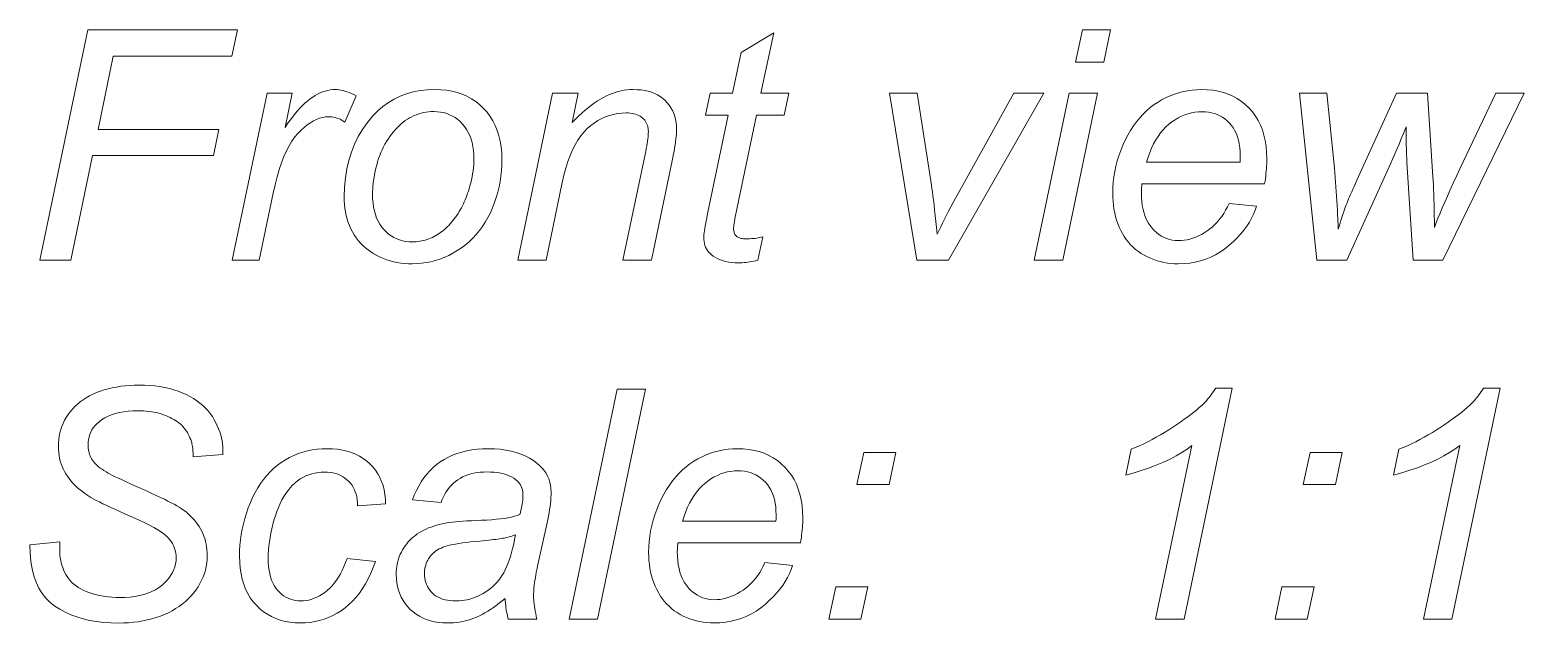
# Model space of a CAD drawing. Extents: x 0 to 297, y 0 to 529.
# Drawn here: x 154.2 to 180.21, y 441.62 to 451.93 of the extents above; entities that cross this region are included whole.
import ezdxf

# ---------------------------------------------------------------- set-up
doc = ezdxf.new("R2010")
doc.units = 0

msp = doc.modelspace()

# ---------------------------------------------------------------- linework, layer by layer
at = {"color": 7, "lineweight": 13}
for points in [[(154.38, 447.928), (155.215, 451.928), (157.816, 451.928), (157.72, 451.473), (155.655, 451.473), (155.39, 450.198), (157.494, 450.198), (157.398, 449.743), (155.294, 449.743), (154.915, 447.928)], [(172.402, 451.369), (172.519, 451.928), (173.011, 451.928), (172.893, 451.369)], [(166.956, 448.329), (166.874, 447.926), (166.839, 447.917), (166.804, 447.909), (166.769, 447.902), (166.734, 447.896), (166.7, 447.891), (166.665, 447.887), (166.631, 447.883), (166.597, 447.881), (166.564, 447.88), (166.53, 447.879), (166.473, 447.881), (166.417, 447.885), (166.364, 447.892), (166.314, 447.902), (166.266, 447.915), (166.22, 447.931), (166.177, 447.95), (166.136, 447.972), (166.097, 447.996), (166.061, 448.024), (166.036, 448.046), (166.014, 448.071), (165.994, 448.096), (165.977, 448.124), (165.963, 448.153), (165.951, 448.183), (165.942, 448.215), (165.935, 448.249), (165.931, 448.284), (165.93, 448.321), (165.931, 448.343), (165.933, 448.369), (165.936, 448.401), (165.941, 448.437), (165.948, 448.479), (165.956, 448.525), (165.965, 448.576), (165.976, 448.633), (165.988, 448.694), (166.001, 448.76), (166.353, 450.444), (165.963, 450.444), (166.042, 450.826), (166.432, 450.826), (166.582, 451.538), (167.147, 451.879), (166.926, 450.826), (167.412, 450.826), (167.33, 450.444), (166.847, 450.444), (166.511, 448.842), (166.499, 448.784), (166.489, 448.73), (166.479, 448.681), (166.471, 448.637), (166.464, 448.598), (166.459, 448.564), (166.454, 448.535), (166.451, 448.51), (166.449, 448.491), (166.449, 448.477), (166.449, 448.46), (166.451, 448.443), (166.453, 448.428), (166.457, 448.413), (166.461, 448.4), (166.467, 448.387), (166.473, 448.374), (166.481, 448.363), (166.489, 448.353), (166.499, 448.343), (166.51, 448.334), (166.522, 448.326), (166.535, 448.319), (166.55, 448.313), (166.566, 448.308), (166.583, 448.304), (166.601, 448.301), (166.621, 448.298), (166.642, 448.297), (166.664, 448.297), (166.696, 448.297), (166.728, 448.298), (166.759, 448.3), (166.789, 448.302), (166.819, 448.305), (166.848, 448.308), (166.876, 448.313), (166.903, 448.318), (166.93, 448.323)], [(157.725, 447.928), (158.331, 450.826), (158.768, 450.826), (158.645, 450.234), (158.69, 450.299), (158.734, 450.361), (158.778, 450.419), (158.822, 450.474), (158.866, 450.526), (158.91, 450.574), (158.954, 450.618), (158.997, 450.659), (159.04, 450.696), (159.083, 450.73), (159.126, 450.761), (159.169, 450.788), (159.212, 450.812), (159.256, 450.833), (159.299, 450.851), (159.343, 450.866), (159.387, 450.877), (159.432, 450.885), (159.476, 450.89), (159.521, 450.891), (159.551, 450.89), (159.582, 450.887), (159.615, 450.882), (159.65, 450.874), (159.685, 450.865), (159.722, 450.853), (159.761, 450.839), (159.8, 450.823), (159.841, 450.805), (159.884, 450.785), (159.682, 450.327), (159.656, 450.344), (159.63, 450.36), (159.603, 450.374), (159.575, 450.386), (159.547, 450.396), (159.519, 450.405), (159.49, 450.411), (159.461, 450.416), (159.431, 450.418), (159.401, 450.419), (159.349, 450.416), (159.297, 450.408), (159.244, 450.393), (159.191, 450.373), (159.138, 450.347), (159.085, 450.315), (159.031, 450.278), (158.977, 450.234), (158.923, 450.185), (158.869, 450.13), (158.815, 450.068), (158.764, 449.996), (158.716, 449.915), (158.669, 449.825), (158.625, 449.726), (158.584, 449.617), (158.544, 449.499), (158.507, 449.372), (158.473, 449.236), (158.44, 449.091), (158.195, 447.928)], [(159.674, 449.028), (159.679, 449.195), (159.694, 449.356), (159.719, 449.511), (159.754, 449.66), (159.798, 449.803), (159.853, 449.941), (159.918, 450.073), (159.993, 450.199), (160.078, 450.319), (160.173, 450.433), (160.258, 450.52), (160.348, 450.598), (160.443, 450.667), (160.544, 450.726), (160.649, 450.777), (160.76, 450.818), (160.875, 450.85), (160.996, 450.873), (161.122, 450.887), (161.253, 450.891), (161.356, 450.888), (161.455, 450.878), (161.549, 450.862), (161.64, 450.839), (161.726, 450.81), (161.809, 450.774), (161.887, 450.731), (161.962, 450.682), (162.032, 450.626), (162.098, 450.564), (162.159, 450.496), (162.213, 450.424), (162.261, 450.347), (162.303, 450.265), (162.338, 450.179), (162.367, 450.089), (162.39, 449.993), (162.406, 449.893), (162.415, 449.789), (162.419, 449.68), (162.416, 449.581), (162.41, 449.483), (162.4, 449.387), (162.386, 449.292), (162.368, 449.198), (162.346, 449.106), (162.32, 449.015), (162.289, 448.926), (162.255, 448.838), (162.217, 448.751), (162.175, 448.667), (162.129, 448.587), (162.08, 448.511), (162.028, 448.439), (161.972, 448.371), (161.913, 448.307), (161.85, 448.247), (161.784, 448.192), (161.715, 448.14), (161.642, 448.092), (161.567, 448.048), (161.492, 448.009), (161.415, 447.975), (161.338, 447.945), (161.26, 447.92), (161.181, 447.899), (161.101, 447.883), (161.021, 447.872), (160.94, 447.865), (160.858, 447.863), (160.791, 447.864), (160.725, 447.869), (160.66, 447.876), (160.597, 447.886), (160.535, 447.899), (160.474, 447.915), (160.414, 447.934), (160.356, 447.955), (160.299, 447.98), (160.243, 448.007), (160.188, 448.037), (160.137, 448.07), (160.088, 448.105), (160.042, 448.142), (159.998, 448.182), (159.957, 448.224), (159.919, 448.269), (159.883, 448.316), (159.85, 448.365), (159.82, 448.417), (159.792, 448.47), (159.767, 448.526), (159.745, 448.583), (159.726, 448.641), (159.71, 448.702), (159.697, 448.764), (159.687, 448.827), (159.679, 448.892), (159.675, 448.959)], [(162.694, 447.928), (163.3, 450.826), (163.747, 450.826), (163.641, 450.321), (163.699, 450.379), (163.756, 450.434), (163.813, 450.485), (163.868, 450.533), (163.923, 450.578), (163.977, 450.62), (164.031, 450.659), (164.084, 450.694), (164.135, 450.726), (164.187, 450.755), (164.237, 450.781), (164.289, 450.804), (164.34, 450.825), (164.391, 450.842), (164.443, 450.857), (164.495, 450.87), (164.547, 450.879), (164.6, 450.886), (164.652, 450.89), (164.705, 450.891), (164.774, 450.889), (164.84, 450.884), (164.903, 450.874), (164.962, 450.861), (165.019, 450.844), (165.073, 450.823), (165.124, 450.798), (165.171, 450.769), (165.216, 450.737), (165.258, 450.7), (165.296, 450.661), (165.33, 450.619), (165.36, 450.574), (165.386, 450.527), (165.408, 450.477), (165.426, 450.425), (165.44, 450.37), (165.45, 450.313), (165.456, 450.253), (165.458, 450.19), (165.457, 450.156), (165.455, 450.118), (165.452, 450.077), (165.447, 450.032), (165.44, 449.983), (165.433, 449.93), (165.423, 449.874), (165.413, 449.814), (165.401, 449.75), (165.387, 449.683), (165.019, 447.928), (164.525, 447.928), (164.91, 449.765), (164.921, 449.817), (164.93, 449.866), (164.939, 449.912), (164.946, 449.956), (164.953, 449.997), (164.958, 450.035), (164.962, 450.071), (164.965, 450.103), (164.966, 450.133), (164.967, 450.16), (164.966, 450.189), (164.963, 450.216), (164.958, 450.242), (164.951, 450.267), (164.942, 450.291), (164.931, 450.314), (164.918, 450.336), (164.903, 450.357), (164.886, 450.376), (164.867, 450.395), (164.847, 450.412), (164.824, 450.427), (164.8, 450.441), (164.773, 450.452), (164.746, 450.462), (164.716, 450.47), (164.684, 450.477), (164.651, 450.481), (164.616, 450.484), (164.579, 450.485), (164.504, 450.482), (164.431, 450.474), (164.359, 450.46), (164.289, 450.441), (164.221, 450.417), (164.154, 450.387), (164.089, 450.351), (164.026, 450.31), (163.964, 450.264), (163.904, 450.212), (163.847, 450.154), (163.792, 450.087), (163.741, 450.013), (163.692, 449.931), (163.647, 449.842), (163.605, 449.744), (163.567, 449.639), (163.531, 449.526), (163.498, 449.405), (163.469, 449.276), (163.188, 447.928)], [(175.071, 448.913), (175.551, 448.864), (175.527, 448.793), (175.499, 448.723), (175.464, 448.653), (175.425, 448.584), (175.38, 448.516), (175.33, 448.448), (175.274, 448.381), (175.213, 448.315), (175.147, 448.249), (175.075, 448.185), (174.999, 448.124), (174.92, 448.069), (174.838, 448.021), (174.754, 447.979), (174.666, 447.943), (174.576, 447.914), (174.483, 447.892), (174.387, 447.876), (174.288, 447.866), (174.187, 447.863), (174.123, 447.864), (174.06, 447.869), (173.998, 447.876), (173.938, 447.887), (173.878, 447.9), (173.819, 447.916), (173.762, 447.936), (173.705, 447.958), (173.65, 447.983), (173.596, 448.011), (173.543, 448.043), (173.493, 448.076), (173.446, 448.113), (173.401, 448.152), (173.359, 448.194), (173.32, 448.238), (173.282, 448.286), (173.248, 448.336), (173.216, 448.389), (173.187, 448.444), (173.16, 448.501), (173.136, 448.561), (173.115, 448.621), (173.097, 448.684), (173.081, 448.747), (173.069, 448.813), (173.059, 448.88), (173.052, 448.949), (173.047, 449.019), (173.046, 449.091), (173.048, 449.185), (173.055, 449.279), (173.066, 449.373), (173.081, 449.466), (173.101, 449.558), (173.125, 449.65), (173.154, 449.741), (173.187, 449.832), (173.224, 449.922), (173.266, 450.011), (173.311, 450.098), (173.359, 450.181), (173.409, 450.258), (173.462, 450.332), (173.518, 450.4), (173.576, 450.464), (173.637, 450.524), (173.7, 450.579), (173.766, 450.629), (173.835, 450.674), (173.905, 450.716), (173.977, 450.753), (174.049, 450.785), (174.123, 450.813), (174.198, 450.837), (174.274, 450.857), (174.352, 450.872), (174.43, 450.883), (174.51, 450.889), (174.59, 450.891), (174.692, 450.888), (174.789, 450.879), (174.883, 450.862), (174.972, 450.84), (175.057, 450.811), (175.137, 450.775), (175.214, 450.734), (175.286, 450.685), (175.354, 450.631), (175.419, 450.569), (175.477, 450.503), (175.53, 450.431), (175.576, 450.355), (175.617, 450.274), (175.651, 450.189), (175.679, 450.099), (175.7, 450.004), (175.716, 449.904), (175.725, 449.8), (175.728, 449.691), (175.728, 449.648), (175.727, 449.605), (175.725, 449.562), (175.722, 449.519), (175.719, 449.475), (175.714, 449.432), (175.709, 449.388), (175.704, 449.343), (175.697, 449.299), (175.69, 449.254), (173.556, 449.254), (173.554, 449.238), (173.552, 449.221), (173.551, 449.205), (173.549, 449.189), (173.548, 449.174), (173.547, 449.159), (173.546, 449.144), (173.546, 449.129), (173.545, 449.115), (173.545, 449.101), (173.547, 449.022), (173.553, 448.947), (173.562, 448.875), (173.575, 448.807), (173.592, 448.743), (173.613, 448.683), (173.637, 448.627), (173.665, 448.574), (173.697, 448.526), (173.732, 448.481), (173.77, 448.44), (173.81, 448.404), (173.852, 448.372), (173.895, 448.344), (173.94, 448.32), (173.987, 448.301), (174.035, 448.286), (174.085, 448.275), (174.136, 448.269), (174.189, 448.267), (174.24, 448.268), (174.29, 448.273), (174.341, 448.282), (174.391, 448.293), (174.441, 448.308), (174.491, 448.326), (174.541, 448.348), (174.59, 448.373), (174.639, 448.401), (174.689, 448.433), (174.737, 448.468), (174.782, 448.505), (174.826, 448.546), (174.868, 448.59), (174.907, 448.636), (174.944, 448.686), (174.979, 448.738), (175.012, 448.794), (175.042, 448.852)], [(169.638, 447.928), (169.163, 450.826), (169.644, 450.826), (169.892, 449.23), (169.9, 449.174), (169.909, 449.112), (169.918, 449.043), (169.928, 448.967), (169.938, 448.885), (169.948, 448.797), (169.959, 448.701), (169.97, 448.599), (169.981, 448.491), (169.993, 448.376), (170.022, 448.438), (170.053, 448.503), (170.085, 448.569), (170.119, 448.637), (170.155, 448.707), (170.192, 448.778), (170.23, 448.851), (170.271, 448.927), (170.312, 449.004), (170.356, 449.082), (171.324, 450.826), (171.846, 450.826), (170.187, 447.928)], [(171.682, 447.928), (172.288, 450.826), (172.781, 450.826), (172.176, 447.928)], [(176.601, 447.928), (176.298, 450.826), (176.773, 450.826), (176.904, 449.524), (176.956, 448.793), (176.957, 448.775), (176.958, 448.754), (176.96, 448.729), (176.961, 448.701), (176.963, 448.67), (176.965, 448.635), (176.966, 448.597), (176.968, 448.556), (176.97, 448.511), (176.972, 448.463), (176.989, 448.517), (177.004, 448.569), (177.019, 448.618), (177.034, 448.665), (177.048, 448.709), (177.062, 448.75), (177.075, 448.789), (177.088, 448.825), (177.1, 448.859), (177.112, 448.89), (177.124, 448.921), (177.137, 448.955), (177.152, 448.991), (177.168, 449.029), (177.186, 449.07), (177.205, 449.114), (177.225, 449.16), (177.247, 449.209), (177.27, 449.26), (177.294, 449.314), (177.985, 450.826), (178.522, 450.826), (178.618, 449.377), (178.622, 449.309), (178.626, 449.236), (178.629, 449.159), (178.633, 449.078), (178.635, 448.992), (178.638, 448.901), (178.64, 448.807), (178.642, 448.707), (178.644, 448.604), (178.645, 448.496), (178.674, 448.572), (178.706, 448.653), (178.742, 448.741), (178.782, 448.834), (178.824, 448.932), (178.871, 449.037), (178.92, 449.147), (178.973, 449.262), (179.03, 449.384), (179.09, 449.511), (179.712, 450.826), (180.206, 450.826), (178.79, 447.928), (178.277, 447.928), (178.167, 449.628), (178.165, 449.663), (178.163, 449.703), (178.161, 449.75), (178.16, 449.803), (178.158, 449.861), (178.156, 449.926), (178.155, 449.997), (178.154, 450.073), (178.152, 450.156), (178.151, 450.245), (178.128, 450.186), (178.105, 450.126), (178.08, 450.065), (178.055, 450.004), (178.029, 449.941), (178.002, 449.878), (177.974, 449.813), (177.946, 449.748), (177.917, 449.682), (177.886, 449.614), (177.12, 447.928)], [(160.167, 449.077), (160.169, 448.997), (160.175, 448.921), (160.185, 448.849), (160.199, 448.781), (160.217, 448.717), (160.238, 448.657), (160.264, 448.601), (160.293, 448.549), (160.327, 448.5), (160.364, 448.456), (160.404, 448.416), (160.447, 448.38), (160.491, 448.348), (160.538, 448.321), (160.587, 448.298), (160.638, 448.279), (160.691, 448.264), (160.746, 448.253), (160.804, 448.247), (160.863, 448.245), (160.895, 448.245), (160.926, 448.247), (160.958, 448.25), (160.989, 448.255), (161.021, 448.261), (161.052, 448.268), (161.083, 448.276), (161.115, 448.286), (161.146, 448.297), (161.177, 448.309), (161.208, 448.322), (161.238, 448.337), (161.268, 448.353), (161.298, 448.371), (161.327, 448.39), (161.356, 448.41), (161.384, 448.431), (161.412, 448.454), (161.439, 448.478), (161.466, 448.504), (161.493, 448.53), (161.518, 448.558), (161.543, 448.586), (161.567, 448.615), (161.59, 448.644), (161.612, 448.674), (161.634, 448.705), (161.655, 448.737), (161.675, 448.77), (161.694, 448.803), (161.713, 448.837), (161.73, 448.871), (161.747, 448.906), (161.764, 448.941), (161.779, 448.977), (161.794, 449.013), (161.808, 449.05), (161.821, 449.088), (161.834, 449.126), (161.846, 449.164), (161.862, 449.218), (161.876, 449.271), (161.889, 449.324), (161.9, 449.377), (161.909, 449.429), (161.917, 449.481), (161.922, 449.532), (161.927, 449.582), (161.929, 449.633), (161.93, 449.683), (161.928, 449.759), (161.922, 449.833), (161.912, 449.903), (161.898, 449.969), (161.881, 450.032), (161.859, 450.091), (161.833, 450.146), (161.803, 450.199), (161.77, 450.247), (161.732, 450.292), (161.692, 450.334), (161.649, 450.371), (161.604, 450.403), (161.558, 450.431), (161.509, 450.455), (161.458, 450.475), (161.405, 450.49), (161.35, 450.501), (161.293, 450.507), (161.234, 450.509), (161.188, 450.508), (161.143, 450.505), (161.099, 450.499), (161.055, 450.492), (161.013, 450.482), (160.971, 450.47), (160.93, 450.455), (160.889, 450.439), (160.85, 450.42), (160.811, 450.399), (160.774, 450.376), (160.736, 450.351), (160.7, 450.323), (160.665, 450.294), (160.63, 450.263), (160.595, 450.229), (160.562, 450.194), (160.529, 450.157), (160.497, 450.117), (160.466, 450.076), (160.436, 450.032), (160.408, 449.988), (160.381, 449.942), (160.356, 449.894), (160.333, 449.845), (160.311, 449.795), (160.291, 449.744), (160.272, 449.691), (160.255, 449.636), (160.24, 449.58), (160.226, 449.524), (160.214, 449.47), (160.203, 449.416), (160.194, 449.364), (160.186, 449.313), (160.179, 449.264), (160.174, 449.215), (160.17, 449.168), (160.168, 449.122)], [(173.635, 449.631), (175.262, 449.631), (175.262, 449.646), (175.263, 449.66), (175.263, 449.673), (175.263, 449.685), (175.264, 449.696), (175.264, 449.707), (175.264, 449.716), (175.264, 449.725), (175.264, 449.733), (175.264, 449.74), (175.262, 449.812), (175.257, 449.881), (175.248, 449.947), (175.235, 450.009), (175.218, 450.068), (175.198, 450.123), (175.173, 450.175), (175.146, 450.223), (175.114, 450.268), (175.079, 450.309), (175.041, 450.346), (175, 450.38), (174.958, 450.41), (174.913, 450.435), (174.867, 450.457), (174.818, 450.475), (174.767, 450.489), (174.714, 450.499), (174.659, 450.505), (174.601, 450.507), (174.539, 450.504), (174.477, 450.498), (174.416, 450.487), (174.357, 450.472), (174.299, 450.452), (174.242, 450.428), (174.186, 450.4), (174.131, 450.367), (174.077, 450.33), (174.024, 450.288), (173.973, 450.243), (173.925, 450.192), (173.88, 450.138), (173.837, 450.078), (173.797, 450.015), (173.759, 449.947), (173.724, 449.875), (173.692, 449.798), (173.662, 449.716)], [(154.204, 442.979), (154.728, 443.028), (154.723, 442.889), (154.724, 442.843), (154.727, 442.797), (154.732, 442.753), (154.74, 442.709), (154.749, 442.667), (154.761, 442.625), (154.775, 442.583), (154.791, 442.543), (154.809, 442.503), (154.829, 442.464), (154.852, 442.427), (154.877, 442.391), (154.906, 442.357), (154.937, 442.324), (154.97, 442.294), (155.007, 442.265), (155.046, 442.238), (155.088, 442.212), (155.133, 442.189), (155.181, 442.167), (155.231, 442.147), (155.283, 442.129), (155.337, 442.113), (155.392, 442.1), (155.45, 442.088), (155.509, 442.079), (155.57, 442.071), (155.633, 442.066), (155.698, 442.063), (155.765, 442.062), (155.859, 442.064), (155.948, 442.07), (156.033, 442.081), (156.113, 442.096), (156.188, 442.114), (156.259, 442.138), (156.326, 442.165), (156.388, 442.196), (156.445, 442.232), (156.498, 442.272), (156.546, 442.315), (156.589, 442.358), (156.626, 442.403), (156.659, 442.45), (156.687, 442.497), (156.71, 442.546), (156.727, 442.596), (156.74, 442.647), (156.747, 442.699), (156.75, 442.752), (156.749, 442.79), (156.745, 442.826), (156.738, 442.862), (156.729, 442.898), (156.717, 442.932), (156.702, 442.966), (156.685, 443), (156.664, 443.033), (156.642, 443.065), (156.616, 443.096), (156.584, 443.128), (156.543, 443.162), (156.492, 443.198), (156.432, 443.236), (156.362, 443.276), (156.283, 443.319), (156.194, 443.363), (156.096, 443.41), (155.988, 443.459), (155.871, 443.511), (155.78, 443.551), (155.695, 443.589), (155.615, 443.625), (155.542, 443.659), (155.474, 443.692), (155.413, 443.722), (155.358, 443.75), (155.308, 443.777), (155.265, 443.802), (155.228, 443.825), (155.175, 443.86), (155.125, 443.897), (155.078, 443.934), (155.034, 443.971), (154.993, 444.01), (154.954, 444.049), (154.919, 444.088), (154.886, 444.128), (154.856, 444.169), (154.829, 444.211), (154.805, 444.253), (154.783, 444.296), (154.764, 444.341), (154.747, 444.387), (154.733, 444.434), (154.721, 444.482), (154.712, 444.532), (154.706, 444.582), (154.702, 444.634), (154.701, 444.687), (154.703, 444.748), (154.708, 444.808), (154.716, 444.866), (154.728, 444.924), (154.743, 444.98), (154.762, 445.035), (154.784, 445.089), (154.809, 445.142), (154.838, 445.193), (154.87, 445.243), (154.905, 445.292), (154.944, 445.338), (154.986, 445.382), (155.031, 445.423), (155.078, 445.462), (155.13, 445.499), (155.184, 445.534), (155.241, 445.566), (155.302, 445.595), (155.365, 445.623), (155.431, 445.648), (155.499, 445.67), (155.568, 445.689), (155.639, 445.706), (155.712, 445.721), (155.787, 445.733), (155.863, 445.742), (155.94, 445.748), (156.02, 445.752), (156.101, 445.754), (156.197, 445.752), (156.29, 445.747), (156.38, 445.739), (156.467, 445.727), (156.551, 445.713), (156.632, 445.695), (156.71, 445.673), (156.784, 445.649), (156.856, 445.621), (156.925, 445.59), (156.99, 445.556), (157.052, 445.52), (157.109, 445.482), (157.164, 445.441), (157.214, 445.399), (157.261, 445.354), (157.304, 445.307), (157.344, 445.258), (157.38, 445.207), (157.412, 445.153), (157.44, 445.099), (157.466, 445.045), (157.489, 444.992), (157.509, 444.939), (157.525, 444.887), (157.539, 444.835), (157.549, 444.783), (157.557, 444.732), (157.562, 444.682), (157.563, 444.632), (157.563, 444.627), (157.563, 444.621), (157.563, 444.615), (157.563, 444.607), (157.562, 444.599), (157.562, 444.591), (157.562, 444.582), (157.561, 444.572), (157.561, 444.561), (157.56, 444.55), (157.045, 444.509), (157.044, 444.543), (157.044, 444.574), (157.042, 444.604), (157.04, 444.633), (157.037, 444.66), (157.034, 444.686), (157.03, 444.71), (157.025, 444.733), (157.02, 444.754), (157.015, 444.774), (157.003, 444.807), (156.99, 444.839), (156.977, 444.869), (156.961, 444.899), (156.945, 444.928), (156.928, 444.955), (156.909, 444.982), (156.889, 445.007), (156.868, 445.032), (156.846, 445.055), (156.822, 445.078), (156.796, 445.099), (156.769, 445.12), (156.74, 445.14), (156.709, 445.158), (156.677, 445.176), (156.643, 445.193), (156.607, 445.21), (156.57, 445.225), (156.53, 445.239), (156.49, 445.253), (156.448, 445.264), (156.406, 445.275), (156.362, 445.284), (156.318, 445.291), (156.273, 445.298), (156.226, 445.303), (156.179, 445.306), (156.131, 445.308), (156.082, 445.309), (155.996, 445.307), (155.915, 445.301), (155.837, 445.291), (155.763, 445.277), (155.693, 445.26), (155.627, 445.238), (155.565, 445.213), (155.507, 445.183), (155.453, 445.15), (155.402, 445.112), (155.367, 445.081), (155.335, 445.048), (155.308, 445.014), (155.283, 444.977), (155.263, 444.938), (155.246, 444.897), (155.233, 444.854), (155.224, 444.809), (155.218, 444.763), (155.217, 444.714), (155.217, 444.685), (155.22, 444.656), (155.223, 444.628), (155.229, 444.601), (155.236, 444.575), (155.244, 444.549), (155.254, 444.523), (155.266, 444.498), (155.278, 444.474), (155.293, 444.451), (155.31, 444.428), (155.328, 444.405), (155.35, 444.382), (155.374, 444.359), (155.4, 444.336), (155.429, 444.313), (155.46, 444.29), (155.494, 444.268), (155.53, 444.245), (155.569, 444.223), (155.601, 444.206), (155.641, 444.185), (155.689, 444.161), (155.745, 444.135), (155.808, 444.105), (155.879, 444.072), (155.958, 444.036), (156.045, 443.997), (156.14, 443.954), (156.243, 443.909), (156.326, 443.872), (156.404, 443.836), (156.477, 443.802), (156.545, 443.769), (156.607, 443.739), (156.664, 443.709), (156.715, 443.682), (156.761, 443.656), (156.802, 443.632), (156.837, 443.609), (156.88, 443.579), (156.921, 443.549), (156.959, 443.517), (156.996, 443.483), (157.03, 443.449), (157.063, 443.413), (157.093, 443.376), (157.122, 443.338), (157.148, 443.299), (157.173, 443.258), (157.195, 443.217), (157.215, 443.174), (157.233, 443.13), (157.248, 443.085), (157.261, 443.038), (157.271, 442.991), (157.28, 442.943), (157.286, 442.893), (157.289, 442.842), (157.29, 442.79), (157.288, 442.726), (157.282, 442.663), (157.272, 442.6), (157.259, 442.539), (157.241, 442.478), (157.219, 442.419), (157.193, 442.361), (157.164, 442.303), (157.13, 442.247), (157.092, 442.192), (157.051, 442.138), (157.007, 442.087), (156.96, 442.038), (156.91, 441.992), (156.857, 441.948), (156.801, 441.907), (156.741, 441.868), (156.679, 441.832), (156.614, 441.798), (156.545, 441.767), (156.475, 441.739), (156.402, 441.713), (156.327, 441.691), (156.25, 441.671), (156.171, 441.655), (156.09, 441.641), (156.007, 441.631), (155.922, 441.623), (155.835, 441.619), (155.746, 441.617), (155.613, 441.62), (155.484, 441.629), (155.361, 441.644), (155.242, 441.665), (155.129, 441.691), (155.021, 441.724), (154.917, 441.762), (154.819, 441.807), (154.725, 441.857), (154.637, 441.913), (154.555, 441.977), (154.482, 442.051), (154.417, 442.133), (154.361, 442.226), (154.314, 442.328), (154.275, 442.439), (154.244, 442.56), (154.222, 442.69), (154.209, 442.83)], [(163.588, 441.685), (164.423, 445.685), (164.916, 445.685), (164.082, 441.685)], [(173.792, 441.685), (174.425, 444.706), (174.34, 444.643), (174.248, 444.582), (174.15, 444.524), (174.045, 444.469), (173.933, 444.416), (173.814, 444.366), (173.689, 444.318), (173.557, 444.273), (173.419, 444.23), (173.274, 444.19), (173.367, 444.638), (173.44, 444.668), (173.514, 444.7), (173.587, 444.734), (173.66, 444.77), (173.733, 444.807), (173.805, 444.847), (173.878, 444.888), (173.95, 444.931), (174.022, 444.976), (174.094, 445.022), (174.164, 445.069), (174.23, 445.115), (174.293, 445.159), (174.352, 445.203), (174.408, 445.245), (174.46, 445.286), (174.509, 445.325), (174.554, 445.364), (174.595, 445.401), (174.633, 445.437), (174.654, 445.459), (174.676, 445.483), (174.697, 445.507), (174.718, 445.532), (174.739, 445.558), (174.76, 445.585), (174.78, 445.613), (174.8, 445.641), (174.82, 445.671), (174.84, 445.702), (175.127, 445.702), (174.289, 441.685)], [(178.453, 441.685), (179.086, 444.706), (179, 444.643), (178.909, 444.582), (178.81, 444.524), (178.705, 444.469), (178.593, 444.416), (178.475, 444.366), (178.35, 444.318), (178.218, 444.273), (178.079, 444.23), (177.934, 444.19), (178.027, 444.638), (178.101, 444.668), (178.174, 444.7), (178.247, 444.734), (178.32, 444.77), (178.393, 444.807), (178.466, 444.847), (178.538, 444.888), (178.61, 444.931), (178.682, 444.976), (178.754, 445.022), (178.824, 445.069), (178.89, 445.115), (178.953, 445.159), (179.013, 445.203), (179.068, 445.245), (179.12, 445.286), (179.169, 445.325), (179.214, 445.364), (179.255, 445.401), (179.293, 445.437), (179.315, 445.459), (179.336, 445.483), (179.357, 445.507), (179.379, 445.532), (179.399, 445.558), (179.42, 445.585), (179.44, 445.613), (179.461, 445.641), (179.481, 445.671), (179.5, 445.702), (179.787, 445.702), (178.949, 441.685)], [(159.724, 442.741), (160.218, 442.689), (160.179, 442.584), (160.137, 442.483), (160.093, 442.389), (160.044, 442.3), (159.993, 442.216), (159.939, 442.139), (159.881, 442.066), (159.821, 442), (159.757, 441.939), (159.69, 441.883), (159.621, 441.833), (159.549, 441.788), (159.476, 441.749), (159.401, 441.715), (159.324, 441.686), (159.245, 441.662), (159.164, 441.644), (159.082, 441.63), (158.997, 441.623), (158.911, 441.62), (158.818, 441.623), (158.729, 441.632), (158.644, 441.647), (158.562, 441.669), (158.484, 441.696), (158.409, 441.73), (158.338, 441.77), (158.27, 441.815), (158.206, 441.867), (158.146, 441.926), (158.09, 441.989), (158.04, 442.057), (157.996, 442.131), (157.958, 442.209), (157.926, 442.292), (157.899, 442.38), (157.879, 442.472), (157.864, 442.57), (157.855, 442.672), (157.852, 442.78), (157.854, 442.874), (157.86, 442.969), (157.869, 443.063), (157.882, 443.157), (157.899, 443.25), (157.92, 443.343), (157.945, 443.436), (157.973, 443.529), (158.005, 443.621), (158.041, 443.713), (158.08, 443.802), (158.122, 443.887), (158.168, 443.968), (158.217, 444.044), (158.269, 444.116), (158.325, 444.184), (158.384, 444.247), (158.446, 444.306), (158.511, 444.36), (158.579, 444.41), (158.651, 444.455), (158.724, 444.496), (158.799, 444.532), (158.876, 444.563), (158.955, 444.589), (159.036, 444.61), (159.119, 444.627), (159.204, 444.639), (159.291, 444.646), (159.38, 444.649), (159.472, 444.646), (159.559, 444.638), (159.643, 444.625), (159.723, 444.606), (159.798, 444.583), (159.87, 444.554), (159.939, 444.52), (160.003, 444.48), (160.063, 444.435), (160.12, 444.385), (160.172, 444.331), (160.218, 444.273), (160.259, 444.212), (160.294, 444.147), (160.324, 444.079), (160.349, 444.008), (160.368, 443.933), (160.382, 443.855), (160.39, 443.773), (160.393, 443.688), (159.907, 443.655), (159.905, 443.709), (159.9, 443.761), (159.891, 443.81), (159.88, 443.857), (159.866, 443.901), (159.848, 443.943), (159.828, 443.982), (159.804, 444.019), (159.777, 444.054), (159.747, 444.086), (159.715, 444.116), (159.681, 444.142), (159.644, 444.166), (159.606, 444.186), (159.566, 444.203), (159.523, 444.217), (159.479, 444.228), (159.433, 444.236), (159.384, 444.24), (159.334, 444.242), (159.275, 444.24), (159.218, 444.234), (159.163, 444.225), (159.109, 444.212), (159.056, 444.195), (159.006, 444.174), (158.956, 444.15), (158.909, 444.122), (158.863, 444.09), (158.818, 444.054), (158.776, 444.014), (158.735, 443.971), (158.696, 443.923), (158.659, 443.872), (158.623, 443.817), (158.59, 443.758), (158.559, 443.695), (158.529, 443.628), (158.502, 443.557), (158.476, 443.482), (158.452, 443.406), (158.431, 443.33), (158.412, 443.255), (158.396, 443.18), (158.383, 443.106), (158.372, 443.032), (158.363, 442.959), (158.357, 442.887), (158.353, 442.815), (158.352, 442.744), (158.353, 442.672), (158.358, 442.603), (158.366, 442.538), (158.378, 442.477), (158.393, 442.419), (158.411, 442.366), (158.432, 442.315), (158.456, 442.269), (158.484, 442.226), (158.515, 442.187), (158.549, 442.152), (158.584, 442.121), (158.62, 442.093), (158.659, 442.069), (158.698, 442.048), (158.739, 442.032), (158.782, 442.019), (158.826, 442.009), (158.872, 442.004), (158.919, 442.002), (158.967, 442.004), (159.014, 442.009), (159.061, 442.018), (159.108, 442.031), (159.154, 442.048), (159.2, 442.068), (159.245, 442.091), (159.29, 442.119), (159.335, 442.15), (159.379, 442.185), (159.422, 442.223), (159.463, 442.265), (159.502, 442.312), (159.54, 442.362), (159.575, 442.415), (159.609, 442.473), (159.64, 442.534), (159.67, 442.599), (159.698, 442.668)], [(162.472, 442.046), (162.421, 442.003), (162.37, 441.962), (162.32, 441.924), (162.27, 441.888), (162.22, 441.854), (162.171, 441.823), (162.122, 441.794), (162.074, 441.768), (162.026, 441.744), (161.978, 441.722), (161.93, 441.703), (161.882, 441.685), (161.832, 441.67), (161.783, 441.657), (161.732, 441.645), (161.681, 441.636), (161.629, 441.629), (161.577, 441.624), (161.524, 441.621), (161.47, 441.62), (161.392, 441.622), (161.316, 441.629), (161.244, 441.641), (161.174, 441.658), (161.108, 441.679), (161.045, 441.705), (160.985, 441.736), (160.928, 441.771), (160.874, 441.811), (160.824, 441.856), (160.777, 441.904), (160.735, 441.956), (160.698, 442.009), (160.667, 442.066), (160.64, 442.125), (160.617, 442.187), (160.6, 442.251), (160.588, 442.318), (160.581, 442.388), (160.578, 442.46), (160.579, 442.508), (160.583, 442.555), (160.588, 442.601), (160.596, 442.646), (160.606, 442.689), (160.618, 442.732), (160.632, 442.773), (160.649, 442.813), (160.668, 442.852), (160.689, 442.89), (160.711, 442.927), (160.736, 442.962), (160.761, 442.996), (160.789, 443.028), (160.817, 443.059), (160.847, 443.088), (160.879, 443.116), (160.912, 443.142), (160.946, 443.167), (160.982, 443.19), (161.019, 443.212), (161.058, 443.233), (161.099, 443.252), (161.141, 443.271), (161.185, 443.287), (161.231, 443.303), (161.278, 443.317), (161.327, 443.33), (161.377, 443.342), (161.429, 443.353), (161.466, 443.359), (161.508, 443.365), (161.556, 443.371), (161.61, 443.377), (161.671, 443.382), (161.737, 443.387), (161.809, 443.392), (161.887, 443.396), (161.971, 443.4), (162.061, 443.404), (162.151, 443.409), (162.237, 443.414), (162.316, 443.421), (162.391, 443.429), (162.46, 443.438), (162.525, 443.449), (162.583, 443.461), (162.637, 443.473), (162.685, 443.487), (162.728, 443.503), (162.739, 443.542), (162.749, 443.581), (162.757, 443.618), (162.765, 443.653), (162.771, 443.687), (162.776, 443.72), (162.78, 443.752), (162.783, 443.782), (162.785, 443.811), (162.785, 443.838), (162.784, 443.872), (162.78, 443.904), (162.774, 443.935), (162.765, 443.964), (162.754, 443.992), (162.74, 444.018), (162.724, 444.043), (162.705, 444.066), (162.684, 444.088), (162.66, 444.108), (162.624, 444.134), (162.585, 444.157), (162.543, 444.178), (162.497, 444.196), (162.449, 444.211), (162.397, 444.223), (162.342, 444.232), (162.284, 444.239), (162.222, 444.243), (162.158, 444.245), (162.097, 444.243), (162.038, 444.239), (161.982, 444.232), (161.927, 444.223), (161.875, 444.21), (161.825, 444.195), (161.778, 444.177), (161.733, 444.157), (161.69, 444.133), (161.649, 444.107), (161.611, 444.078), (161.574, 444.047), (161.54, 444.014), (161.508, 443.978), (161.478, 443.94), (161.45, 443.9), (161.425, 443.857), (161.402, 443.812), (161.38, 443.765), (161.361, 443.715), (160.862, 443.759), (160.894, 443.843), (160.93, 443.923), (160.97, 444), (161.013, 444.072), (161.059, 444.14), (161.11, 444.204), (161.163, 444.264), (161.221, 444.32), (161.282, 444.372), (161.346, 444.419), (161.414, 444.463), (161.486, 444.502), (161.561, 444.536), (161.639, 444.566), (161.721, 444.591), (161.806, 444.612), (161.895, 444.628), (161.988, 444.639), (162.083, 444.646), (162.182, 444.649), (162.288, 444.646), (162.389, 444.638), (162.485, 444.625), (162.577, 444.608), (162.664, 444.584), (162.747, 444.556), (162.825, 444.523), (162.899, 444.484), (162.969, 444.441), (163.034, 444.392), (163.079, 444.353), (163.12, 444.311), (163.156, 444.267), (163.187, 444.221), (163.214, 444.172), (163.235, 444.122), (163.252, 444.069), (163.264, 444.013), (163.271, 443.955), (163.274, 443.895), (163.273, 443.848), (163.271, 443.8), (163.268, 443.75), (163.263, 443.698), (163.257, 443.645), (163.249, 443.591), (163.24, 443.535), (163.23, 443.477), (163.219, 443.418), (163.206, 443.358), (163.045, 442.638), (163.03, 442.57), (163.017, 442.505), (163.006, 442.443), (162.996, 442.383), (162.987, 442.326), (162.981, 442.271), (162.975, 442.219), (162.971, 442.17), (162.969, 442.123), (162.968, 442.078), (162.969, 442.05), (162.971, 442.019), (162.974, 441.986), (162.978, 441.95), (162.983, 441.912), (162.99, 441.871), (162.998, 441.828), (163.007, 441.783), (163.017, 441.736), (163.028, 441.685), (162.529, 441.685), (162.521, 441.715), (162.514, 441.745), (162.507, 441.777), (162.5, 441.811), (162.494, 441.846), (162.489, 441.883), (162.484, 441.921), (162.479, 441.961), (162.475, 442.003)], [(166.996, 442.67), (167.476, 442.621), (167.452, 442.55), (167.424, 442.48), (167.389, 442.41), (167.35, 442.341), (167.305, 442.273), (167.255, 442.205), (167.199, 442.138), (167.138, 442.072), (167.071, 442.007), (167, 441.942), (166.924, 441.881), (166.845, 441.826), (166.763, 441.778), (166.679, 441.736), (166.591, 441.7), (166.501, 441.671), (166.408, 441.649), (166.312, 441.633), (166.213, 441.623), (166.112, 441.62), (166.048, 441.621), (165.985, 441.626), (165.923, 441.633), (165.862, 441.644), (165.803, 441.657), (165.744, 441.673), (165.687, 441.693), (165.63, 441.715), (165.575, 441.74), (165.521, 441.769), (165.468, 441.8), (165.418, 441.833), (165.371, 441.87), (165.326, 441.909), (165.284, 441.951), (165.244, 441.996), (165.207, 442.043), (165.173, 442.093), (165.141, 442.146), (165.112, 442.201), (165.085, 442.259), (165.061, 442.318), (165.04, 442.378), (165.022, 442.441), (165.006, 442.505), (164.994, 442.57), (164.984, 442.637), (164.977, 442.706), (164.972, 442.776), (164.971, 442.848), (164.973, 442.942), (164.98, 443.036), (164.991, 443.13), (165.006, 443.223), (165.026, 443.315), (165.05, 443.407), (165.079, 443.498), (165.112, 443.589), (165.149, 443.679), (165.191, 443.769), (165.236, 443.856), (165.284, 443.938), (165.334, 444.016), (165.387, 444.089), (165.443, 444.157), (165.501, 444.221), (165.562, 444.281), (165.625, 444.336), (165.691, 444.386), (165.76, 444.432), (165.83, 444.473), (165.902, 444.51), (165.974, 444.542), (166.048, 444.57), (166.123, 444.594), (166.199, 444.614), (166.277, 444.629), (166.355, 444.64), (166.435, 444.646), (166.515, 444.649), (166.617, 444.645), (166.714, 444.636), (166.808, 444.62), (166.897, 444.597), (166.982, 444.568), (167.062, 444.533), (167.139, 444.491), (167.211, 444.443), (167.279, 444.388), (167.343, 444.327), (167.402, 444.26), (167.455, 444.188), (167.501, 444.112), (167.542, 444.031), (167.576, 443.946), (167.604, 443.856), (167.625, 443.761), (167.641, 443.661), (167.65, 443.557), (167.653, 443.448), (167.653, 443.405), (167.652, 443.362), (167.65, 443.319), (167.647, 443.276), (167.644, 443.232), (167.639, 443.189), (167.634, 443.145), (167.629, 443.101), (167.622, 443.056), (167.615, 443.011), (165.481, 443.011), (165.479, 442.995), (165.477, 442.978), (165.476, 442.962), (165.474, 442.946), (165.473, 442.931), (165.472, 442.916), (165.471, 442.901), (165.471, 442.887), (165.47, 442.872), (165.47, 442.859), (165.472, 442.779), (165.478, 442.704), (165.487, 442.632), (165.5, 442.564), (165.517, 442.5), (165.538, 442.44), (165.562, 442.384), (165.59, 442.331), (165.622, 442.283), (165.657, 442.238), (165.695, 442.197), (165.735, 442.161), (165.777, 442.129), (165.82, 442.101), (165.865, 442.077), (165.911, 442.058), (165.96, 442.043), (166.01, 442.032), (166.061, 442.026), (166.114, 442.024), (166.165, 442.025), (166.215, 442.03), (166.266, 442.039), (166.316, 442.05), (166.366, 442.065), (166.416, 442.084), (166.466, 442.105), (166.515, 442.13), (166.564, 442.159), (166.614, 442.19), (166.662, 442.225), (166.707, 442.263), (166.751, 442.303), (166.793, 442.347), (166.832, 442.393), (166.869, 442.443), (166.904, 442.495), (166.937, 442.551), (166.967, 442.609)], [(168.597, 444.024), (168.715, 444.583), (169.271, 444.583), (169.157, 444.024)], [(176.363, 444.024), (176.48, 444.583), (177.037, 444.583), (176.922, 444.024)], [(165.56, 443.388), (167.187, 443.388), (167.187, 443.403), (167.188, 443.417), (167.188, 443.43), (167.188, 443.442), (167.189, 443.453), (167.189, 443.464), (167.189, 443.474), (167.189, 443.482), (167.189, 443.49), (167.189, 443.497), (167.187, 443.57), (167.182, 443.639), (167.173, 443.704), (167.16, 443.766), (167.143, 443.825), (167.123, 443.88), (167.098, 443.932), (167.071, 443.98), (167.039, 444.025), (167.004, 444.066), (166.966, 444.104), (166.925, 444.137), (166.883, 444.167), (166.838, 444.193), (166.792, 444.214), (166.743, 444.232), (166.692, 444.246), (166.639, 444.256), (166.584, 444.262), (166.526, 444.264), (166.464, 444.262), (166.402, 444.255), (166.341, 444.244), (166.282, 444.229), (166.224, 444.209), (166.167, 444.185), (166.111, 444.157), (166.056, 444.124), (166.002, 444.087), (165.949, 444.046), (165.898, 444), (165.85, 443.949), (165.805, 443.895), (165.762, 443.836), (165.722, 443.772), (165.684, 443.704), (165.649, 443.632), (165.617, 443.555), (165.587, 443.474)], [(162.655, 443.153), (162.634, 443.145), (162.612, 443.138), (162.591, 443.13), (162.569, 443.124), (162.547, 443.117), (162.525, 443.111), (162.502, 443.105), (162.479, 443.1), (162.456, 443.095), (162.432, 443.091), (162.407, 443.086), (162.378, 443.082), (162.347, 443.077), (162.312, 443.073), (162.274, 443.068), (162.232, 443.063), (162.188, 443.059), (162.14, 443.054), (162.089, 443.049), (162.035, 443.044), (161.951, 443.036), (161.873, 443.028), (161.799, 443.019), (161.731, 443.01), (161.667, 443.001), (161.609, 442.991), (161.556, 442.981), (161.508, 442.97), (161.465, 442.959), (161.427, 442.947), (161.392, 442.935), (161.359, 442.921), (161.328, 442.906), (161.299, 442.889), (161.271, 442.871), (161.245, 442.852), (161.221, 442.831), (161.199, 442.809), (161.178, 442.785), (161.159, 442.76), (161.142, 442.734), (161.127, 442.708), (161.113, 442.681), (161.102, 442.653), (161.092, 442.625), (161.084, 442.597), (161.077, 442.568), (161.073, 442.538), (161.07, 442.508), (161.069, 442.477), (161.071, 442.436), (161.075, 442.397), (161.082, 442.359), (161.092, 442.323), (161.105, 442.288), (161.121, 442.254), (161.139, 442.222), (161.161, 442.192), (161.185, 442.163), (161.213, 442.136), (161.242, 442.11), (161.275, 442.087), (161.309, 442.067), (161.347, 442.05), (161.386, 442.035), (161.428, 442.023), (161.473, 442.014), (161.519, 442.007), (161.569, 442.003), (161.62, 442.002), (161.669, 442.003), (161.718, 442.007), (161.766, 442.014), (161.814, 442.023), (161.861, 442.034), (161.908, 442.049), (161.955, 442.065), (162.001, 442.085), (162.047, 442.107), (162.092, 442.132), (162.137, 442.158), (162.179, 442.187), (162.22, 442.218), (162.258, 442.252), (162.295, 442.287), (162.33, 442.324), (162.363, 442.363), (162.394, 442.404), (162.423, 442.448), (162.45, 442.493), (162.476, 442.541), (162.5, 442.594), (162.523, 442.65), (162.546, 442.71), (162.567, 442.774), (162.586, 442.842), (162.605, 442.914), (162.623, 442.99), (162.639, 443.07)], [(168.109, 441.685), (168.226, 442.245), (168.785, 442.245), (168.665, 441.685)], [(175.874, 441.685), (175.992, 442.245), (176.551, 442.245), (176.431, 441.685)]]:
    msp.add_lwpolyline(points, close=True, dxfattribs=at)

doc.saveas('drawing.dxf')
